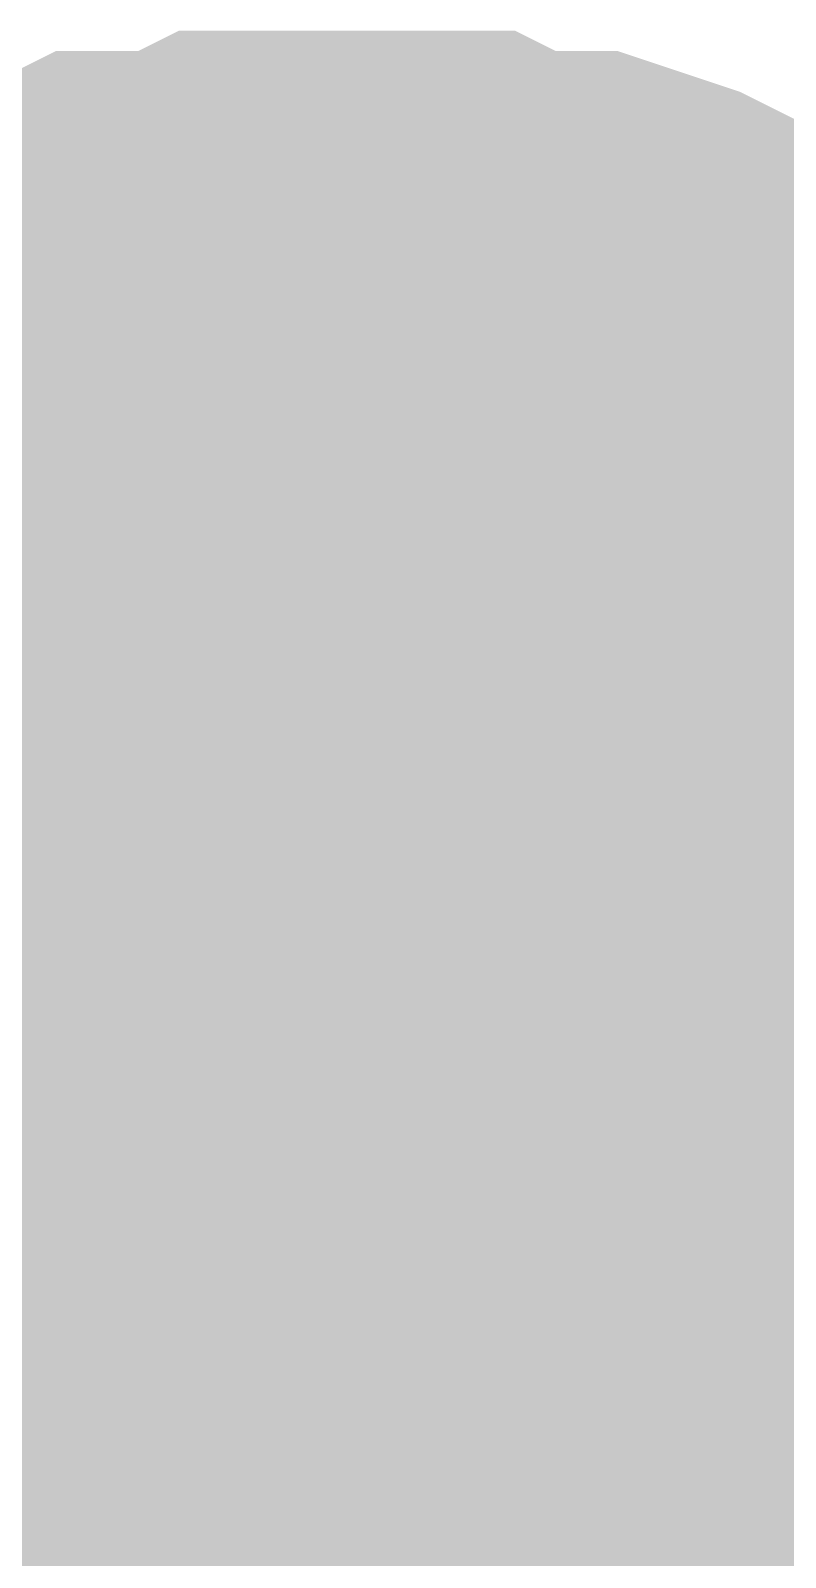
# Model space of a CAD drawing. Header units: inches. Extents: x 0 to 594, y 0 to 420.
# Drawn here: x 244.83 to 245.241, y 187.324 to 188.155 of the extents above; entities that cross this region are included whole.
import ezdxf

# ---------------------------------------------------------------- set-up
doc = ezdxf.new("R2010")
doc.units = ezdxf.units.IN
doc.layers.add('Sheet', color=255, linetype='Continuous')

msp = doc.modelspace()

# ---------------------------------------------------------------- linework, layer by layer
at = {"layer": 'Sheet'}
for points in [[(244.67783, 187.88236, 0.29972, 0.29972, 0), (244.70023, 187.90476, 0.29972, 0.29972, 0), (244.72262, 187.91596, 0.29972, 0.29972, 0), (244.74502, 187.92715, 0.29972, 0.29972, 0), (244.75622, 187.93835, 0.29972, 0.29972, 0), (244.77862, 187.94955, 0.29972, 0.29972, 0), (244.80102, 187.96075, 0.29972, 0.29972, 0), (244.82342, 187.97195, 0.29972, 0.29972, 0), (244.85701, 187.98315, 0.29972, 0.29972, 0), (244.87941, 187.99435, 0.29972, 0.29972, 0), (244.90181, 187.99435, 0.29972, 0.29972, 0), (244.92421, 187.99435, 0.29972, 0.29972, 0), (244.94661, 188.00555, 0.29972, 0.29972, 0), (244.9802, 188.00555, 0.29972, 0.29972, 0), (245.0026, 188.00555, 0.29972, 0.29972, 0)], [(244.67783, 187.88236, 0.29972, 0.29972, 0), (244.70023, 187.90476, 0.29972, 0.29972, 0), (244.72262, 187.91596, 0.29972, 0.29972, 0), (244.74502, 187.92715, 0.29972, 0.29972, 0), (244.75622, 187.93835, 0.29972, 0.29972, 0), (244.77862, 187.94955, 0.29972, 0.29972, 0), (244.80102, 187.96075, 0.29972, 0.29972, 0), (244.82342, 187.97195, 0.29972, 0.29972, 0), (244.85701, 187.98315, 0.29972, 0.29972, 0), (244.87941, 187.99435, 0.29972, 0.29972, 0), (244.90181, 187.99435, 0.29972, 0.29972, 0), (244.92421, 187.99435, 0.29972, 0.29972, 0), (244.94661, 188.00555, 0.29972, 0.29972, 0), (244.9802, 188.00555, 0.29972, 0.29972, 0), (245.0026, 188.00555, 0.29972, 0.29972, 0)], [(244.67783, 187.88236, 0.29972, 0.29972, 0), (244.70023, 187.90476, 0.29972, 0.29972, 0), (244.72262, 187.91596, 0.29972, 0.29972, 0), (244.74502, 187.92715, 0.29972, 0.29972, 0), (244.75622, 187.93835, 0.29972, 0.29972, 0), (244.77862, 187.94955, 0.29972, 0.29972, 0), (244.80102, 187.96075, 0.29972, 0.29972, 0), (244.82342, 187.97195, 0.29972, 0.29972, 0), (244.85701, 187.98315, 0.29972, 0.29972, 0), (244.87941, 187.99435, 0.29972, 0.29972, 0), (244.90181, 187.99435, 0.29972, 0.29972, 0), (244.92421, 187.99435, 0.29972, 0.29972, 0), (244.94661, 188.00555, 0.29972, 0.29972, 0), (244.9802, 188.00555, 0.29972, 0.29972, 0), (245.0026, 188.00555, 0.29972, 0.29972, 0)], [(244.67783, 187.88236, 0.29972, 0.29972, 0), (244.70023, 187.90476, 0.29972, 0.29972, 0), (244.72262, 187.91596, 0.29972, 0.29972, 0), (244.74502, 187.92715, 0.29972, 0.29972, 0), (244.75622, 187.93835, 0.29972, 0.29972, 0), (244.77862, 187.94955, 0.29972, 0.29972, 0), (244.80102, 187.96075, 0.29972, 0.29972, 0), (244.82342, 187.97195, 0.29972, 0.29972, 0), (244.85701, 187.98315, 0.29972, 0.29972, 0), (244.87941, 187.99435, 0.29972, 0.29972, 0), (244.90181, 187.99435, 0.29972, 0.29972, 0), (244.92421, 187.99435, 0.29972, 0.29972, 0), (244.94661, 188.00555, 0.29972, 0.29972, 0), (244.9802, 188.00555, 0.29972, 0.29972, 0), (245.0026, 188.00555, 0.29972, 0.29972, 0)], [(244.67783, 187.88236, 0.29972, 0.29972, 0), (244.70023, 187.90476, 0.29972, 0.29972, 0), (244.72262, 187.91596, 0.29972, 0.29972, 0), (244.74502, 187.92715, 0.29972, 0.29972, 0), (244.75622, 187.93835, 0.29972, 0.29972, 0), (244.77862, 187.94955, 0.29972, 0.29972, 0), (244.80102, 187.96075, 0.29972, 0.29972, 0), (244.82342, 187.97195, 0.29972, 0.29972, 0), (244.85701, 187.98315, 0.29972, 0.29972, 0), (244.87941, 187.99435, 0.29972, 0.29972, 0), (244.90181, 187.99435, 0.29972, 0.29972, 0), (244.92421, 187.99435, 0.29972, 0.29972, 0), (244.94661, 188.00555, 0.29972, 0.29972, 0), (244.9802, 188.00555, 0.29972, 0.29972, 0), (245.0026, 188.00555, 0.29972, 0.29972, 0)], [(244.67783, 187.88236, 0.29972, 0.29972, 0), (244.70023, 187.90476, 0.29972, 0.29972, 0), (244.72262, 187.91596, 0.29972, 0.29972, 0), (244.74502, 187.92715, 0.29972, 0.29972, 0), (244.75622, 187.93835, 0.29972, 0.29972, 0), (244.77862, 187.94955, 0.29972, 0.29972, 0), (244.80102, 187.96075, 0.29972, 0.29972, 0), (244.82342, 187.97195, 0.29972, 0.29972, 0), (244.85701, 187.98315, 0.29972, 0.29972, 0), (244.87941, 187.99435, 0.29972, 0.29972, 0), (244.90181, 187.99435, 0.29972, 0.29972, 0), (244.92421, 187.99435, 0.29972, 0.29972, 0), (244.94661, 188.00555, 0.29972, 0.29972, 0), (244.9802, 188.00555, 0.29972, 0.29972, 0), (245.0026, 188.00555, 0.29972, 0.29972, 0)], [(244.67783, 187.88236, 0.29972, 0.29972, 0), (244.70023, 187.90476, 0.29972, 0.29972, 0), (244.72262, 187.91596, 0.29972, 0.29972, 0), (244.74502, 187.92715, 0.29972, 0.29972, 0), (244.75622, 187.93835, 0.29972, 0.29972, 0), (244.77862, 187.94955, 0.29972, 0.29972, 0), (244.80102, 187.96075, 0.29972, 0.29972, 0), (244.82342, 187.97195, 0.29972, 0.29972, 0), (244.85701, 187.98315, 0.29972, 0.29972, 0), (244.87941, 187.99435, 0.29972, 0.29972, 0), (244.90181, 187.99435, 0.29972, 0.29972, 0), (244.92421, 187.99435, 0.29972, 0.29972, 0), (244.94661, 188.00555, 0.29972, 0.29972, 0), (244.9802, 188.00555, 0.29972, 0.29972, 0), (245.0026, 188.00555, 0.29972, 0.29972, 0)], [(245.0026, 188.00555, 0.29972, 0.29972, 0), (245.0026, 188.00555, 0.29972, 0.29972, 0)], [(245.0026, 188.00555, 0.29972, 0.29972, 0), (245.025, 188.00555, 0.29972, 0.29972, 0), (245.0586, 188.00555, 0.29972, 0.29972, 0), (245.081, 187.99435, 0.29972, 0.29972, 0), (245.10339, 187.99435, 0.29972, 0.29972, 0), (245.12579, 187.99435, 0.29972, 0.29972, 0), (245.15939, 187.98315, 0.29972, 0.29972, 0), (245.18179, 187.97195, 0.29972, 0.29972, 0), (245.20419, 187.96075, 0.29972, 0.29972, 0), (245.22658, 187.94955, 0.29972, 0.29972, 0), (245.24898, 187.93835, 0.29972, 0.29972, 0), (245.27138, 187.92715, 0.29972, 0.29972, 0), (245.29378, 187.91596, 0.29972, 0.29972, 0), (245.30498, 187.90476, 0.29972, 0.29972, 0), (245.32738, 187.88236, 0.29972, 0.29972, 0), (245.34977, 187.87116, 0.29972, 0.29972, 0), (245.36097, 187.84876, 0.29972, 0.29972, 0), (245.38337, 187.83756, 0.29972, 0.29972, 0), (245.39457, 187.81517, 0.29972, 0.29972, 0)], [(245.0026, 188.00555, 0.29972, 0.29972, 0), (245.0026, 188.00555, 0.29972, 0.29972, 0)], [(245.0026, 188.00555, 0.29972, 0.29972, 0), (245.025, 188.00555, 0.29972, 0.29972, 0), (245.0586, 188.00555, 0.29972, 0.29972, 0), (245.081, 187.99435, 0.29972, 0.29972, 0), (245.10339, 187.99435, 0.29972, 0.29972, 0), (245.12579, 187.99435, 0.29972, 0.29972, 0), (245.15939, 187.98315, 0.29972, 0.29972, 0), (245.18179, 187.97195, 0.29972, 0.29972, 0), (245.20419, 187.96075, 0.29972, 0.29972, 0), (245.22658, 187.94955, 0.29972, 0.29972, 0), (245.24898, 187.93835, 0.29972, 0.29972, 0), (245.27138, 187.92715, 0.29972, 0.29972, 0), (245.29378, 187.91596, 0.29972, 0.29972, 0), (245.30498, 187.90476, 0.29972, 0.29972, 0), (245.32738, 187.88236, 0.29972, 0.29972, 0), (245.34977, 187.87116, 0.29972, 0.29972, 0), (245.36097, 187.84876, 0.29972, 0.29972, 0), (245.38337, 187.83756, 0.29972, 0.29972, 0), (245.39457, 187.81517, 0.29972, 0.29972, 0)], [(245.0026, 188.00555, 0.29972, 0.29972, 0), (245.0026, 188.00555, 0.29972, 0.29972, 0)], [(245.0026, 188.00555, 0.29972, 0.29972, 0), (245.025, 188.00555, 0.29972, 0.29972, 0), (245.0586, 188.00555, 0.29972, 0.29972, 0), (245.081, 187.99435, 0.29972, 0.29972, 0), (245.10339, 187.99435, 0.29972, 0.29972, 0), (245.12579, 187.99435, 0.29972, 0.29972, 0), (245.15939, 187.98315, 0.29972, 0.29972, 0), (245.18179, 187.97195, 0.29972, 0.29972, 0), (245.20419, 187.96075, 0.29972, 0.29972, 0), (245.22658, 187.94955, 0.29972, 0.29972, 0), (245.24898, 187.93835, 0.29972, 0.29972, 0), (245.27138, 187.92715, 0.29972, 0.29972, 0), (245.29378, 187.91596, 0.29972, 0.29972, 0), (245.30498, 187.90476, 0.29972, 0.29972, 0), (245.32738, 187.88236, 0.29972, 0.29972, 0), (245.34977, 187.87116, 0.29972, 0.29972, 0), (245.36097, 187.84876, 0.29972, 0.29972, 0), (245.38337, 187.83756, 0.29972, 0.29972, 0), (245.39457, 187.81517, 0.29972, 0.29972, 0)], [(245.0026, 188.00555, 0.29972, 0.29972, 0), (245.0026, 188.00555, 0.29972, 0.29972, 0)], [(245.0026, 188.00555, 0.29972, 0.29972, 0), (245.025, 188.00555, 0.29972, 0.29972, 0), (245.0586, 188.00555, 0.29972, 0.29972, 0), (245.081, 187.99435, 0.29972, 0.29972, 0), (245.10339, 187.99435, 0.29972, 0.29972, 0), (245.12579, 187.99435, 0.29972, 0.29972, 0), (245.15939, 187.98315, 0.29972, 0.29972, 0), (245.18179, 187.97195, 0.29972, 0.29972, 0), (245.20419, 187.96075, 0.29972, 0.29972, 0), (245.22658, 187.94955, 0.29972, 0.29972, 0), (245.24898, 187.93835, 0.29972, 0.29972, 0), (245.27138, 187.92715, 0.29972, 0.29972, 0), (245.29378, 187.91596, 0.29972, 0.29972, 0), (245.30498, 187.90476, 0.29972, 0.29972, 0), (245.32738, 187.88236, 0.29972, 0.29972, 0), (245.34977, 187.87116, 0.29972, 0.29972, 0), (245.36097, 187.84876, 0.29972, 0.29972, 0), (245.38337, 187.83756, 0.29972, 0.29972, 0), (245.39457, 187.81517, 0.29972, 0.29972, 0)], [(245.0026, 188.00555, 0.29972, 0.29972, 0), (245.0026, 188.00555, 0.29972, 0.29972, 0)], [(245.0026, 188.00555, 0.29972, 0.29972, 0), (245.025, 188.00555, 0.29972, 0.29972, 0), (245.0586, 188.00555, 0.29972, 0.29972, 0), (245.081, 187.99435, 0.29972, 0.29972, 0), (245.10339, 187.99435, 0.29972, 0.29972, 0), (245.12579, 187.99435, 0.29972, 0.29972, 0), (245.15939, 187.98315, 0.29972, 0.29972, 0), (245.18179, 187.97195, 0.29972, 0.29972, 0), (245.20419, 187.96075, 0.29972, 0.29972, 0), (245.22658, 187.94955, 0.29972, 0.29972, 0), (245.24898, 187.93835, 0.29972, 0.29972, 0), (245.27138, 187.92715, 0.29972, 0.29972, 0), (245.29378, 187.91596, 0.29972, 0.29972, 0), (245.30498, 187.90476, 0.29972, 0.29972, 0), (245.32738, 187.88236, 0.29972, 0.29972, 0), (245.34977, 187.87116, 0.29972, 0.29972, 0), (245.36097, 187.84876, 0.29972, 0.29972, 0), (245.38337, 187.83756, 0.29972, 0.29972, 0), (245.39457, 187.81517, 0.29972, 0.29972, 0)], [(245.0026, 188.00555, 0.29972, 0.29972, 0), (245.0026, 188.00555, 0.29972, 0.29972, 0)], [(245.0026, 188.00555, 0.29972, 0.29972, 0), (245.025, 188.00555, 0.29972, 0.29972, 0), (245.0586, 188.00555, 0.29972, 0.29972, 0), (245.081, 187.99435, 0.29972, 0.29972, 0), (245.10339, 187.99435, 0.29972, 0.29972, 0), (245.12579, 187.99435, 0.29972, 0.29972, 0), (245.15939, 187.98315, 0.29972, 0.29972, 0), (245.18179, 187.97195, 0.29972, 0.29972, 0), (245.20419, 187.96075, 0.29972, 0.29972, 0), (245.22658, 187.94955, 0.29972, 0.29972, 0), (245.24898, 187.93835, 0.29972, 0.29972, 0), (245.27138, 187.92715, 0.29972, 0.29972, 0), (245.29378, 187.91596, 0.29972, 0.29972, 0), (245.30498, 187.90476, 0.29972, 0.29972, 0), (245.32738, 187.88236, 0.29972, 0.29972, 0), (245.34977, 187.87116, 0.29972, 0.29972, 0), (245.36097, 187.84876, 0.29972, 0.29972, 0), (245.38337, 187.83756, 0.29972, 0.29972, 0), (245.39457, 187.81517, 0.29972, 0.29972, 0)], [(245.0026, 188.00555, 0.29972, 0.29972, 0), (245.0026, 188.00555, 0.29972, 0.29972, 0)], [(245.0026, 188.00555, 0.29972, 0.29972, 0), (245.025, 188.00555, 0.29972, 0.29972, 0), (245.0586, 188.00555, 0.29972, 0.29972, 0), (245.081, 187.99435, 0.29972, 0.29972, 0), (245.10339, 187.99435, 0.29972, 0.29972, 0), (245.12579, 187.99435, 0.29972, 0.29972, 0), (245.15939, 187.98315, 0.29972, 0.29972, 0), (245.18179, 187.97195, 0.29972, 0.29972, 0), (245.20419, 187.96075, 0.29972, 0.29972, 0), (245.22658, 187.94955, 0.29972, 0.29972, 0), (245.24898, 187.93835, 0.29972, 0.29972, 0), (245.27138, 187.92715, 0.29972, 0.29972, 0), (245.29378, 187.91596, 0.29972, 0.29972, 0), (245.30498, 187.90476, 0.29972, 0.29972, 0), (245.32738, 187.88236, 0.29972, 0.29972, 0), (245.34977, 187.87116, 0.29972, 0.29972, 0), (245.36097, 187.84876, 0.29972, 0.29972, 0), (245.38337, 187.83756, 0.29972, 0.29972, 0), (245.39457, 187.81517, 0.29972, 0.29972, 0)], [(244.77862, 187.94955, 0.09906, 0.09906, 0), (244.80102, 187.96075, 0.09906, 0.09906, 0), (244.82342, 187.97195, 0.09906, 0.09906, 0), (244.85701, 187.98315, 0.09906, 0.09906, 0), (244.87941, 187.99435, 0.09906, 0.09906, 0), (244.90181, 187.99435, 0.09906, 0.09906, 0), (244.92421, 187.99435, 0.09906, 0.09906, 0), (244.94661, 188.00555, 0.09906, 0.09906, 0), (244.9802, 188.00555, 0.09906, 0.09906, 0), (245.0026, 188.00555, 0.09906, 0.09906, 0)], [(244.77862, 187.94955, 0.09906, 0.09906, 0), (244.80102, 187.96075, 0.09906, 0.09906, 0), (244.82342, 187.97195, 0.09906, 0.09906, 0), (244.85701, 187.98315, 0.09906, 0.09906, 0), (244.87941, 187.99435, 0.09906, 0.09906, 0), (244.90181, 187.99435, 0.09906, 0.09906, 0), (244.92421, 187.99435, 0.09906, 0.09906, 0), (244.94661, 188.00555, 0.09906, 0.09906, 0), (244.9802, 188.00555, 0.09906, 0.09906, 0), (245.0026, 188.00555, 0.09906, 0.09906, 0)], [(244.77862, 187.94955, 0.09906, 0.09906, 0), (244.80102, 187.96075, 0.09906, 0.09906, 0), (244.82342, 187.97195, 0.09906, 0.09906, 0), (244.85701, 187.98315, 0.09906, 0.09906, 0), (244.87941, 187.99435, 0.09906, 0.09906, 0), (244.90181, 187.99435, 0.09906, 0.09906, 0), (244.92421, 187.99435, 0.09906, 0.09906, 0), (244.94661, 188.00555, 0.09906, 0.09906, 0), (244.9802, 188.00555, 0.09906, 0.09906, 0), (245.0026, 188.00555, 0.09906, 0.09906, 0)], [(244.77862, 187.94955, 0.09906, 0.09906, 0), (244.80102, 187.96075, 0.09906, 0.09906, 0), (244.82342, 187.97195, 0.09906, 0.09906, 0), (244.85701, 187.98315, 0.09906, 0.09906, 0), (244.87941, 187.99435, 0.09906, 0.09906, 0), (244.90181, 187.99435, 0.09906, 0.09906, 0), (244.92421, 187.99435, 0.09906, 0.09906, 0), (244.94661, 188.00555, 0.09906, 0.09906, 0), (244.9802, 188.00555, 0.09906, 0.09906, 0), (245.0026, 188.00555, 0.09906, 0.09906, 0)], [(244.77862, 187.94955, 0.09906, 0.09906, 0), (244.80102, 187.96075, 0.09906, 0.09906, 0), (244.82342, 187.97195, 0.09906, 0.09906, 0), (244.85701, 187.98315, 0.09906, 0.09906, 0), (244.87941, 187.99435, 0.09906, 0.09906, 0), (244.90181, 187.99435, 0.09906, 0.09906, 0), (244.92421, 187.99435, 0.09906, 0.09906, 0), (244.94661, 188.00555, 0.09906, 0.09906, 0), (244.9802, 188.00555, 0.09906, 0.09906, 0), (245.0026, 188.00555, 0.09906, 0.09906, 0)], [(244.77862, 187.94955, 0.09906, 0.09906, 0), (244.80102, 187.96075, 0.09906, 0.09906, 0), (244.82342, 187.97195, 0.09906, 0.09906, 0), (244.85701, 187.98315, 0.09906, 0.09906, 0), (244.87941, 187.99435, 0.09906, 0.09906, 0), (244.90181, 187.99435, 0.09906, 0.09906, 0), (244.92421, 187.99435, 0.09906, 0.09906, 0), (244.94661, 188.00555, 0.09906, 0.09906, 0), (244.9802, 188.00555, 0.09906, 0.09906, 0), (245.0026, 188.00555, 0.09906, 0.09906, 0)], [(244.77862, 187.94955, 0.09906, 0.09906, 0), (244.80102, 187.96075, 0.09906, 0.09906, 0), (244.82342, 187.97195, 0.09906, 0.09906, 0), (244.85701, 187.98315, 0.09906, 0.09906, 0), (244.87941, 187.99435, 0.09906, 0.09906, 0), (244.90181, 187.99435, 0.09906, 0.09906, 0), (244.92421, 187.99435, 0.09906, 0.09906, 0), (244.94661, 188.00555, 0.09906, 0.09906, 0), (244.9802, 188.00555, 0.09906, 0.09906, 0), (245.0026, 188.00555, 0.09906, 0.09906, 0)], [(245.0026, 188.00555, 0.09906, 0.09906, 0), (245.0026, 188.00555, 0.09906, 0.09906, 0)], [(245.0026, 188.00555, 0.09906, 0.09906, 0), (245.025, 188.00555, 0.09906, 0.09906, 0), (245.0586, 188.00555, 0.09906, 0.09906, 0), (245.081, 187.99435, 0.09906, 0.09906, 0), (245.10339, 187.99435, 0.09906, 0.09906, 0), (245.12579, 187.99435, 0.09906, 0.09906, 0), (245.15939, 187.98315, 0.09906, 0.09906, 0), (245.18179, 187.97195, 0.09906, 0.09906, 0), (245.20419, 187.96075, 0.09906, 0.09906, 0), (245.22658, 187.94955, 0.09906, 0.09906, 0), (245.24898, 187.93835, 0.09906, 0.09906, 0), (245.27138, 187.92715, 0.09906, 0.09906, 0), (245.29378, 187.91596, 0.09906, 0.09906, 0)], [(245.0026, 188.00555, 0.09906, 0.09906, 0), (245.0026, 188.00555, 0.09906, 0.09906, 0)], [(245.0026, 188.00555, 0.09906, 0.09906, 0), (245.025, 188.00555, 0.09906, 0.09906, 0), (245.0586, 188.00555, 0.09906, 0.09906, 0), (245.081, 187.99435, 0.09906, 0.09906, 0), (245.10339, 187.99435, 0.09906, 0.09906, 0), (245.12579, 187.99435, 0.09906, 0.09906, 0), (245.15939, 187.98315, 0.09906, 0.09906, 0), (245.18179, 187.97195, 0.09906, 0.09906, 0), (245.20419, 187.96075, 0.09906, 0.09906, 0), (245.22658, 187.94955, 0.09906, 0.09906, 0), (245.24898, 187.93835, 0.09906, 0.09906, 0), (245.27138, 187.92715, 0.09906, 0.09906, 0), (245.29378, 187.91596, 0.09906, 0.09906, 0)], [(245.0026, 188.00555, 0.09906, 0.09906, 0), (245.0026, 188.00555, 0.09906, 0.09906, 0)], [(245.0026, 188.00555, 0.09906, 0.09906, 0), (245.025, 188.00555, 0.09906, 0.09906, 0), (245.0586, 188.00555, 0.09906, 0.09906, 0), (245.081, 187.99435, 0.09906, 0.09906, 0), (245.10339, 187.99435, 0.09906, 0.09906, 0), (245.12579, 187.99435, 0.09906, 0.09906, 0), (245.15939, 187.98315, 0.09906, 0.09906, 0), (245.18179, 187.97195, 0.09906, 0.09906, 0), (245.20419, 187.96075, 0.09906, 0.09906, 0), (245.22658, 187.94955, 0.09906, 0.09906, 0), (245.24898, 187.93835, 0.09906, 0.09906, 0), (245.27138, 187.92715, 0.09906, 0.09906, 0), (245.29378, 187.91596, 0.09906, 0.09906, 0)], [(245.0026, 188.00555, 0.09906, 0.09906, 0), (245.0026, 188.00555, 0.09906, 0.09906, 0)], [(245.0026, 188.00555, 0.09906, 0.09906, 0), (245.025, 188.00555, 0.09906, 0.09906, 0), (245.0586, 188.00555, 0.09906, 0.09906, 0), (245.081, 187.99435, 0.09906, 0.09906, 0), (245.10339, 187.99435, 0.09906, 0.09906, 0), (245.12579, 187.99435, 0.09906, 0.09906, 0), (245.15939, 187.98315, 0.09906, 0.09906, 0), (245.18179, 187.97195, 0.09906, 0.09906, 0), (245.20419, 187.96075, 0.09906, 0.09906, 0), (245.22658, 187.94955, 0.09906, 0.09906, 0), (245.24898, 187.93835, 0.09906, 0.09906, 0), (245.27138, 187.92715, 0.09906, 0.09906, 0), (245.29378, 187.91596, 0.09906, 0.09906, 0)], [(245.0026, 188.00555, 0.09906, 0.09906, 0), (245.0026, 188.00555, 0.09906, 0.09906, 0)], [(245.0026, 188.00555, 0.09906, 0.09906, 0), (245.025, 188.00555, 0.09906, 0.09906, 0), (245.0586, 188.00555, 0.09906, 0.09906, 0), (245.081, 187.99435, 0.09906, 0.09906, 0), (245.10339, 187.99435, 0.09906, 0.09906, 0), (245.12579, 187.99435, 0.09906, 0.09906, 0), (245.15939, 187.98315, 0.09906, 0.09906, 0), (245.18179, 187.97195, 0.09906, 0.09906, 0), (245.20419, 187.96075, 0.09906, 0.09906, 0), (245.22658, 187.94955, 0.09906, 0.09906, 0), (245.24898, 187.93835, 0.09906, 0.09906, 0), (245.27138, 187.92715, 0.09906, 0.09906, 0), (245.29378, 187.91596, 0.09906, 0.09906, 0)], [(245.0026, 188.00555, 0.09906, 0.09906, 0), (245.0026, 188.00555, 0.09906, 0.09906, 0)], [(245.0026, 188.00555, 0.09906, 0.09906, 0), (245.025, 188.00555, 0.09906, 0.09906, 0), (245.0586, 188.00555, 0.09906, 0.09906, 0), (245.081, 187.99435, 0.09906, 0.09906, 0), (245.10339, 187.99435, 0.09906, 0.09906, 0), (245.12579, 187.99435, 0.09906, 0.09906, 0), (245.15939, 187.98315, 0.09906, 0.09906, 0), (245.18179, 187.97195, 0.09906, 0.09906, 0), (245.20419, 187.96075, 0.09906, 0.09906, 0), (245.22658, 187.94955, 0.09906, 0.09906, 0), (245.24898, 187.93835, 0.09906, 0.09906, 0), (245.27138, 187.92715, 0.09906, 0.09906, 0), (245.29378, 187.91596, 0.09906, 0.09906, 0)], [(245.0026, 188.00555, 0.09906, 0.09906, 0), (245.0026, 188.00555, 0.09906, 0.09906, 0)], [(245.0026, 188.00555, 0.09906, 0.09906, 0), (245.025, 188.00555, 0.09906, 0.09906, 0), (245.0586, 188.00555, 0.09906, 0.09906, 0), (245.081, 187.99435, 0.09906, 0.09906, 0), (245.10339, 187.99435, 0.09906, 0.09906, 0), (245.12579, 187.99435, 0.09906, 0.09906, 0), (245.15939, 187.98315, 0.09906, 0.09906, 0), (245.18179, 187.97195, 0.09906, 0.09906, 0), (245.20419, 187.96075, 0.09906, 0.09906, 0), (245.22658, 187.94955, 0.09906, 0.09906, 0), (245.24898, 187.93835, 0.09906, 0.09906, 0), (245.27138, 187.92715, 0.09906, 0.09906, 0), (245.29378, 187.91596, 0.09906, 0.09906, 0)], [(232.50441, 187.4904, 0.29972, 0.29972, 0), (245.0026, 187.4904, 0.29972, 0.29972, 0)], [(245.0026, 184.99307, 0.29972, 0.29972, 0), (245.0026, 187.4904, 0.29972, 0.29972, 0)], [(245.0026, 187.4904, 0.29972, 0.29972, 0), (260.00939, 187.4904, 0.29972, 0.29972, 0)]]:
    msp.add_lwpolyline(points, format="xyseb", dxfattribs=at)
msp.add_lwpolyline([(244.74601, 187.50001, 0.508, 0.508, 1), (245.25401, 187.50001, 0.508, 0.508, 1)], format="xyseb", close=True, dxfattribs=at)

doc.saveas('drawing.dxf')
